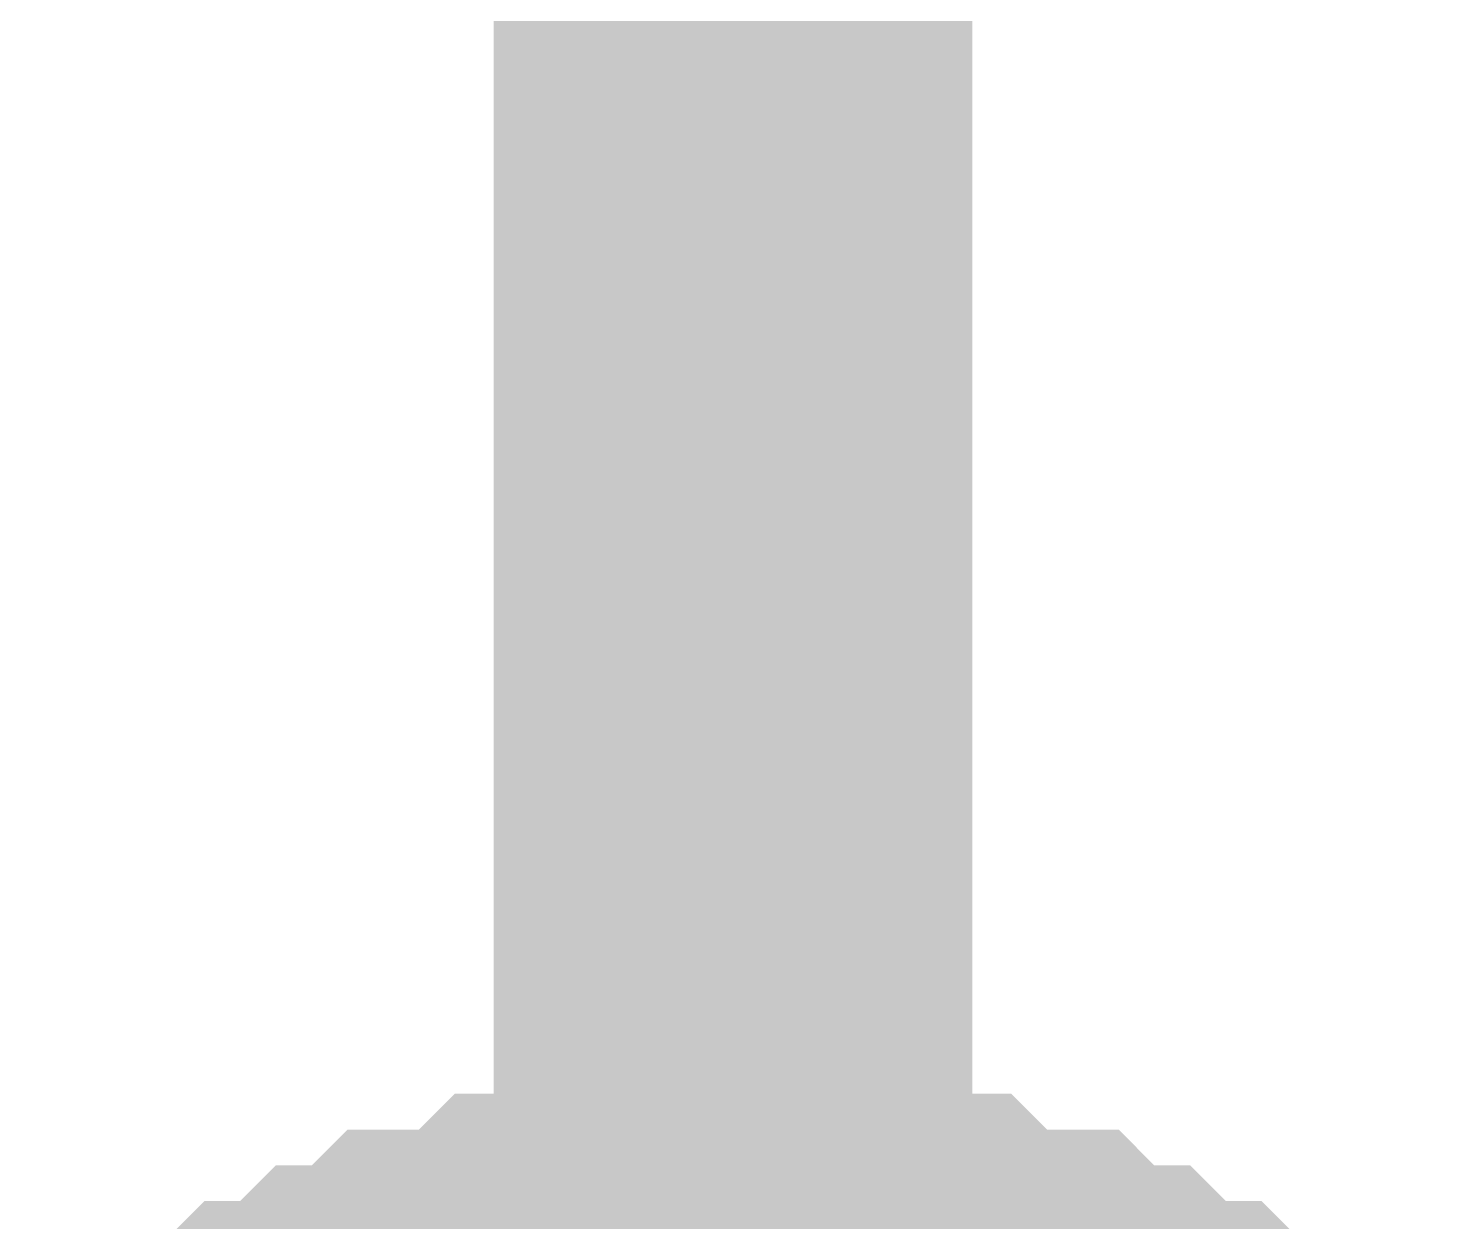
# Model space of a CAD drawing. Header units: inches. Extents: x 0 to 594, y 0 to 420.
# Drawn here: x 517.069 to 517.951, y 228.077 to 228.824 of the extents above; entities that cross this region are included whole.
import ezdxf

# ---------------------------------------------------------------- set-up
doc = ezdxf.new("R2010")
doc.units = ezdxf.units.IN
doc.layers.add('Sheet', color=255, linetype='Continuous')

msp = doc.modelspace()

# ---------------------------------------------------------------- linework, layer by layer
at = {"layer": 'Sheet'}
for points in [[(517.51018, 231.5913, 0.29972, 0.29972, 0), (517.51018, 227.49253, 0.29972, 0.29972, 0)], [(517.21901, 227.91809, 0.29972, 0.29972, 0), (517.2414, 227.94049, 0.29972, 0.29972, 0), (517.2638, 227.94049, 0.29972, 0.29972, 0), (517.2862, 227.96288, 0.29972, 0.29972, 0), (517.3086, 227.96288, 0.29972, 0.29972, 0), (517.331, 227.98528, 0.29972, 0.29972, 0), (517.35339, 227.98528, 0.29972, 0.29972, 0), (517.37579, 227.98528, 0.29972, 0.29972, 0), (517.39819, 228.00768, 0.29972, 0.29972, 0), (517.42059, 228.00768, 0.29972, 0.29972, 0), (517.46539, 228.00768, 0.29972, 0.29972, 0), (517.48778, 228.00768, 0.29972, 0.29972, 0), (517.51018, 228.00768, 0.29972, 0.29972, 0)], [(517.21901, 227.91809, 0.29972, 0.29972, 0), (517.2414, 227.94049, 0.29972, 0.29972, 0), (517.2638, 227.94049, 0.29972, 0.29972, 0), (517.2862, 227.96288, 0.29972, 0.29972, 0), (517.3086, 227.96288, 0.29972, 0.29972, 0), (517.331, 227.98528, 0.29972, 0.29972, 0), (517.35339, 227.98528, 0.29972, 0.29972, 0), (517.37579, 227.98528, 0.29972, 0.29972, 0), (517.39819, 228.00768, 0.29972, 0.29972, 0), (517.42059, 228.00768, 0.29972, 0.29972, 0), (517.46539, 228.00768, 0.29972, 0.29972, 0), (517.48778, 228.00768, 0.29972, 0.29972, 0), (517.51018, 228.00768, 0.29972, 0.29972, 0)], [(517.21901, 227.91809, 0.29972, 0.29972, 0), (517.2414, 227.94049, 0.29972, 0.29972, 0), (517.2638, 227.94049, 0.29972, 0.29972, 0), (517.2862, 227.96288, 0.29972, 0.29972, 0), (517.3086, 227.96288, 0.29972, 0.29972, 0), (517.331, 227.98528, 0.29972, 0.29972, 0), (517.35339, 227.98528, 0.29972, 0.29972, 0), (517.37579, 227.98528, 0.29972, 0.29972, 0), (517.39819, 228.00768, 0.29972, 0.29972, 0), (517.42059, 228.00768, 0.29972, 0.29972, 0), (517.46539, 228.00768, 0.29972, 0.29972, 0), (517.48778, 228.00768, 0.29972, 0.29972, 0), (517.51018, 228.00768, 0.29972, 0.29972, 0)], [(517.21901, 227.91809, 0.29972, 0.29972, 0), (517.2414, 227.94049, 0.29972, 0.29972, 0), (517.2638, 227.94049, 0.29972, 0.29972, 0), (517.2862, 227.96288, 0.29972, 0.29972, 0), (517.3086, 227.96288, 0.29972, 0.29972, 0), (517.331, 227.98528, 0.29972, 0.29972, 0), (517.35339, 227.98528, 0.29972, 0.29972, 0), (517.37579, 227.98528, 0.29972, 0.29972, 0), (517.39819, 228.00768, 0.29972, 0.29972, 0), (517.42059, 228.00768, 0.29972, 0.29972, 0), (517.46539, 228.00768, 0.29972, 0.29972, 0), (517.48778, 228.00768, 0.29972, 0.29972, 0), (517.51018, 228.00768, 0.29972, 0.29972, 0)], [(517.21901, 227.91809, 0.29972, 0.29972, 0), (517.2414, 227.94049, 0.29972, 0.29972, 0), (517.2638, 227.94049, 0.29972, 0.29972, 0), (517.2862, 227.96288, 0.29972, 0.29972, 0), (517.3086, 227.96288, 0.29972, 0.29972, 0), (517.331, 227.98528, 0.29972, 0.29972, 0), (517.35339, 227.98528, 0.29972, 0.29972, 0), (517.37579, 227.98528, 0.29972, 0.29972, 0), (517.39819, 228.00768, 0.29972, 0.29972, 0), (517.42059, 228.00768, 0.29972, 0.29972, 0), (517.46539, 228.00768, 0.29972, 0.29972, 0), (517.48778, 228.00768, 0.29972, 0.29972, 0), (517.51018, 228.00768, 0.29972, 0.29972, 0)], [(517.51018, 228.00768, 0.29972, 0.29972, 0), (517.51018, 228.00768, 0.29972, 0.29972, 0)], [(517.51018, 228.00768, 0.29972, 0.29972, 0), (517.53258, 228.00768, 0.29972, 0.29972, 0), (517.55498, 228.00768, 0.29972, 0.29972, 0), (517.59977, 228.00768, 0.29972, 0.29972, 0), (517.62217, 228.00768, 0.29972, 0.29972, 0), (517.64457, 227.98528, 0.29972, 0.29972, 0), (517.66697, 227.98528, 0.29972, 0.29972, 0), (517.68937, 227.98528, 0.29972, 0.29972, 0), (517.71177, 227.96288, 0.29972, 0.29972, 0), (517.73416, 227.96288, 0.29972, 0.29972, 0), (517.75656, 227.94049, 0.29972, 0.29972, 0), (517.77896, 227.94049, 0.29972, 0.29972, 0), (517.80136, 227.91809, 0.29972, 0.29972, 0)], [(517.51018, 228.00768, 0.29972, 0.29972, 0), (517.51018, 228.00768, 0.29972, 0.29972, 0)], [(517.51018, 228.00768, 0.29972, 0.29972, 0), (517.53258, 228.00768, 0.29972, 0.29972, 0), (517.55498, 228.00768, 0.29972, 0.29972, 0), (517.59977, 228.00768, 0.29972, 0.29972, 0), (517.62217, 228.00768, 0.29972, 0.29972, 0), (517.64457, 227.98528, 0.29972, 0.29972, 0), (517.66697, 227.98528, 0.29972, 0.29972, 0), (517.68937, 227.98528, 0.29972, 0.29972, 0), (517.71177, 227.96288, 0.29972, 0.29972, 0), (517.73416, 227.96288, 0.29972, 0.29972, 0), (517.75656, 227.94049, 0.29972, 0.29972, 0), (517.77896, 227.94049, 0.29972, 0.29972, 0), (517.80136, 227.91809, 0.29972, 0.29972, 0)], [(517.51018, 228.00768, 0.29972, 0.29972, 0), (517.51018, 228.00768, 0.29972, 0.29972, 0)], [(517.51018, 228.00768, 0.29972, 0.29972, 0), (517.53258, 228.00768, 0.29972, 0.29972, 0), (517.55498, 228.00768, 0.29972, 0.29972, 0), (517.59977, 228.00768, 0.29972, 0.29972, 0), (517.62217, 228.00768, 0.29972, 0.29972, 0), (517.64457, 227.98528, 0.29972, 0.29972, 0), (517.66697, 227.98528, 0.29972, 0.29972, 0), (517.68937, 227.98528, 0.29972, 0.29972, 0), (517.71177, 227.96288, 0.29972, 0.29972, 0), (517.73416, 227.96288, 0.29972, 0.29972, 0), (517.75656, 227.94049, 0.29972, 0.29972, 0), (517.77896, 227.94049, 0.29972, 0.29972, 0), (517.80136, 227.91809, 0.29972, 0.29972, 0)], [(517.51018, 228.00768, 0.29972, 0.29972, 0), (517.51018, 228.00768, 0.29972, 0.29972, 0)], [(517.51018, 228.00768, 0.29972, 0.29972, 0), (517.53258, 228.00768, 0.29972, 0.29972, 0), (517.55498, 228.00768, 0.29972, 0.29972, 0), (517.59977, 228.00768, 0.29972, 0.29972, 0), (517.62217, 228.00768, 0.29972, 0.29972, 0), (517.64457, 227.98528, 0.29972, 0.29972, 0), (517.66697, 227.98528, 0.29972, 0.29972, 0), (517.68937, 227.98528, 0.29972, 0.29972, 0), (517.71177, 227.96288, 0.29972, 0.29972, 0), (517.73416, 227.96288, 0.29972, 0.29972, 0), (517.75656, 227.94049, 0.29972, 0.29972, 0), (517.77896, 227.94049, 0.29972, 0.29972, 0), (517.80136, 227.91809, 0.29972, 0.29972, 0)], [(517.51018, 228.00768, 0.29972, 0.29972, 0), (517.51018, 228.00768, 0.29972, 0.29972, 0)], [(517.51018, 228.00768, 0.29972, 0.29972, 0), (517.53258, 228.00768, 0.29972, 0.29972, 0), (517.55498, 228.00768, 0.29972, 0.29972, 0), (517.59977, 228.00768, 0.29972, 0.29972, 0), (517.62217, 228.00768, 0.29972, 0.29972, 0), (517.64457, 227.98528, 0.29972, 0.29972, 0), (517.66697, 227.98528, 0.29972, 0.29972, 0), (517.68937, 227.98528, 0.29972, 0.29972, 0), (517.71177, 227.96288, 0.29972, 0.29972, 0), (517.73416, 227.96288, 0.29972, 0.29972, 0), (517.75656, 227.94049, 0.29972, 0.29972, 0), (517.77896, 227.94049, 0.29972, 0.29972, 0), (517.80136, 227.91809, 0.29972, 0.29972, 0)]]:
    msp.add_lwpolyline(points, format="xyseb", dxfattribs=at)

doc.saveas('drawing.dxf')
